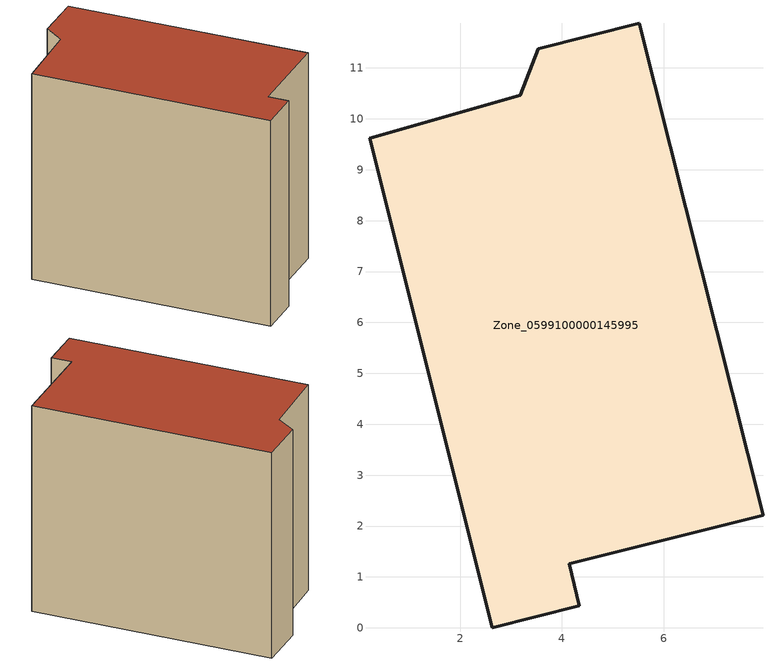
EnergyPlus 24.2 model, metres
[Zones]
Zone_0599100000145995
 floor ground (C_G): 4.14,1.26 4.34,0.43 2.63,0 0.22,9.62 3.18,10.47 3.54,11.38 5.52,11.88 7.95,2.21 z0
 wall outside (C_F): 0.22,9.62 2.63,0 4.34,0.43 4.14,1.26 7.95,2.21 5.52,11.88 3.54,11.38 3.18,10.47 0.22,9.62 z0:8.87
 roof outside (C_R): 5.52,11.88 3.54,11.38 3.18,10.47 0.22,9.62 2.63,0 4.34,0.43 4.14,1.26 7.95,2.21 z8.87
[BUILDING]
Pand.0599100000145995: North Axis=0; Terrain=City; Loads Convergence Tolerance Value=0.04; Temperature Convergence Tolerance Value=0.4; Solar Distribution=FullExterior; Maximum Number of Warmup Days=25; Minimum Number of Warmup Days=1
[Site:Location]
Rotterdam.The.Hague.AP_ZH_NLD Design_Conditions: Latitude=51.96; Longitude=4.45; Time Zone=1; Elevation=-4.5
[SITE:GROUNDTEMPERATURE:BUILDINGSURFACE]
18, 18, 18, 18, 18, 18, 18, 18, 18, 18, 18, 18
[MATERIAL] Thermal Absorptance=0.9; Solar Absorptance=0.7; Visible Absorptance=0.7
Name | Roughness | Thickness | Conductivity | Density | Specific Heat
G.TC.1975-1991 | MediumSmooth | 0.15 | 0.288461 | 540 | 1210
F.TC.1975-1991 | Rough | 0.3 | 0.230769 | 1920 | 840
R.TC.1975-1991 | MediumRough | 0.2 | 0.153846 | 1500 | 1000
[CONSTRUCTION]
C_G: G.TC.1975-1991
C_F: F.TC.1975-1991
C_R: R.TC.1975-1991
[ZONE]
Zone_0599100000145995: Type=1; Multiplier=1; Ceiling Height=Autocalculate; Volume=Autocalculate; Floor Area=autocalculate; Part of Total Floor Area=Yes
[ZONEINFILTRATION:DESIGNFLOWRATE]
Infil_Zone_0599100000145995: Zone or ZoneList or Space or SpaceList=Zone_0599100000145995; Schedule=AlwaysOn; Design Flow Rate Calculation Method=Flow/Area; Flow Rate per Floor Area=0.003; Constant Term Coefficient=1; Temperature Term Coefficient=0; Velocity Term Coefficient=0; Velocity Squared Term Coefficient=0
[HVACTEMPLATE:ZONE:IDEALLOADSAIRSYSTEM]
Zone_0599100000145995: Maximum Heating Supply Air Temperature=50; Minimum Cooling Supply Air Temperature=13; Maximum Heating Supply Air Humidity Ratio=0.0156; Minimum Cooling Supply Air Humidity Ratio=0.0077; Heating Limit=NoLimit; Cooling Limit=NoLimit; Dehumidification Control Type=ConstantSensibleHeatRatio; Cooling Sensible Heat Ratio=0.7; Dehumidification Setpoint=60; Humidification Control Type=None; Humidification Setpoint=30; Outdoor Air Method=None; Outdoor Air Flow Rate per Person=0.00944; Outdoor Air Flow Rate per Zone Floor Area=0; Outdoor Air Flow Rate per Zone=0; Demand Controlled Ventilation Type=None; Outdoor Air Economizer Type=NoEconomizer; Heat Recovery Type=None; Sensible Heat Recovery Effectiveness=0.7; Latent Heat Recovery Effectiveness=0.65
[ZONECONTROL:THERMOSTAT]
ThermostatControl_Zone_0599100000145995: Zone or ZoneList=Zone_0599100000145995; Control Type Schedule=DualSetpointControlType; Control 1=Thermostat_Zone_0599100000145995; Temperature Difference Between Cutout And Setpoint=0
[THERMOSTATSETPOINT:DUALSETPOINT]
Thermostat_Zone_0599100000145995: Heating Setpoint Temperature Schedule=HeatingSetpoint_Zone_0599100000145995; Cooling Setpoint Temperature Schedule=CoolingSetpoint_Zone_0599100000145995
[SCHEDULE:COMPACT]
HeatingSetpoint_Zone_0599100000145995: Through: 12/31, For: AllDays, Until: 24:00, 21
CoolingSetpoint_Zone_0599100000145995: Through: 12/31, For: AllDays, Until: 24:00, 24
DualSetpointControlType: Through: 12/31, For: AllDays, Until: 24:00, 4
AlwaysOn: Through: 12/31, For: AllDays, Until: 24:00, 1
